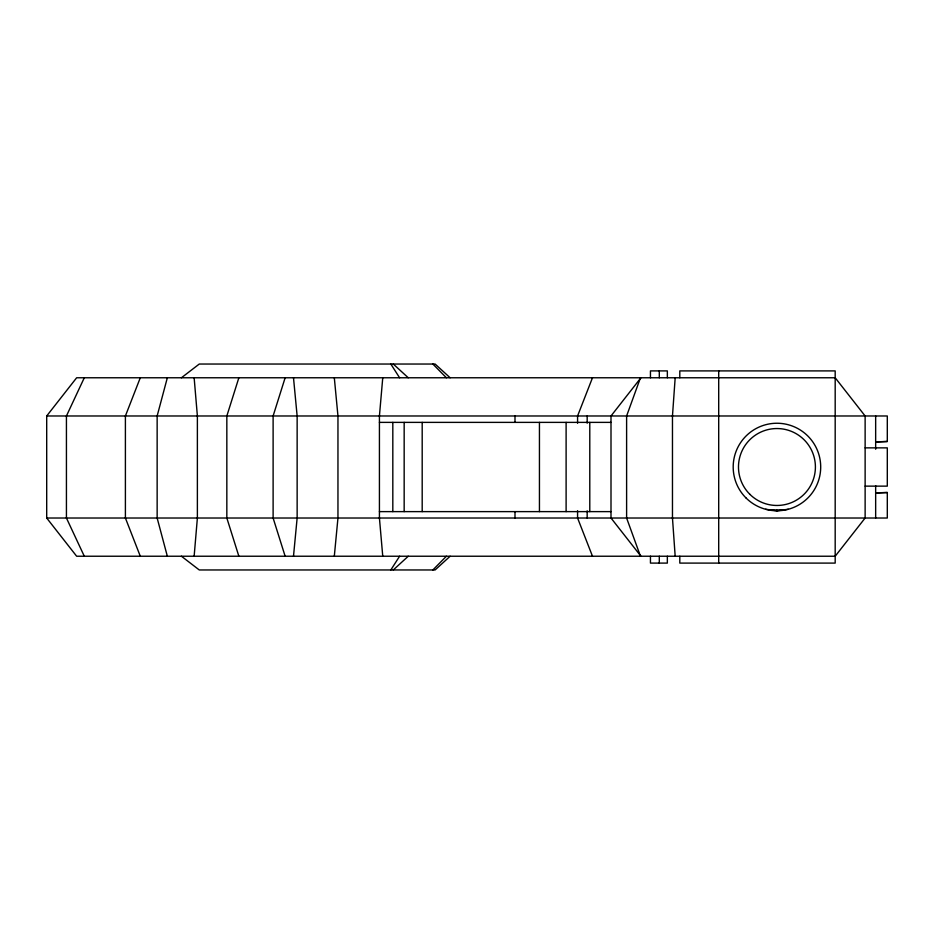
<?xml version="1.0" encoding="UTF-8"?>
<svg xmlns="http://www.w3.org/2000/svg" width="934" height="934" viewBox="0 0 934 934"><rect width="100%" height="100%" fill="white"/><g stroke="black" fill="none" stroke-linecap="round" stroke-linejoin="round"><path stroke-width="1.4" d="M675.177 377.768L672.468 415.98L672.468 518.02L675.177 556.232M194.144 556.232L197.378 518.02L197.378 415.98L194.144 377.768M382.753 377.768L379.426 415.98L379.426 518.02L382.753 556.232M293.498 556.232L297.14 518.02L297.14 415.98L293.498 377.768M334.314 556.232L337.956 518.02L337.956 415.98L334.314 377.768M167.338 377.768L157.145 415.98L157.145 518.02L167.338 556.232M238.859 377.768L226.834 415.98L226.834 518.02L238.859 556.232M285.139 377.768L273.113 415.98L273.113 518.02L285.139 556.232M640.467 377.768L626.609 415.98L626.609 518.02L640.467 556.232M140.287 377.768L125.401 415.98L125.401 518.02L140.287 556.232M592.483 377.768L577.574 415.98L577.574 423.277M84.294 377.768L66.431 415.98L66.431 518.02L84.294 556.232M390.821 569.962L399.6 556.232M46.7 415.98L76.646 377.768L835.183 377.768L865.129 415.98L865.129 518.02L835.183 556.232L76.646 556.232L46.7 518.02L46.7 415.98L887.3 415.98L887.3 441.49L875.66 441.969M640.946 377.768L610.999 415.98L610.999 518.02L640.946 556.232M432.862 569.962L446.405 556.232M393.284 569.962L408.263 556.232M450.13 556.232L435.104 569.962L199.269 569.962L181.418 556.232M181.418 377.768L199.269 364.038L435.104 364.038L450.13 377.768M765.611 509.263L776.936 510.758L788.261 509.263M875.66 492.989L887.3 492.51L887.3 518.02L46.7 518.02M876.022 441.84L887.3 441.49M876.022 492.848L887.3 492.51M379.426 422.378L610.999 422.378M865.129 447.865L887.3 447.865L887.3 486.135L865.129 486.135M771.566 510.057L782.307 510.057M379.426 511.622L610.999 511.622M393.284 364.038L408.263 377.768M432.862 364.038L446.405 377.768M390.821 364.038L399.6 377.768M592.483 556.232L577.574 518.02L577.574 510.723M875.66 415.98L875.66 449.254M875.66 485.692L875.66 518.02M776.936 510.057L776.936 510.758M718.701 370.903L718.701 563.097M679.8 377.768L679.8 370.903L835.183 370.903L835.183 563.097L679.8 563.097L679.8 556.232M667.343 377.768L667.343 370.903L650.449 370.903L650.449 377.768M667.343 556.232L667.343 563.097L650.449 563.097L650.449 556.232M659.299 370.903L659.299 377.768M659.299 556.232L659.299 563.097M589.786 422.378L589.786 511.622M587.171 415.98L587.171 423.16M587.171 510.84L587.171 518.02M566.109 422.378L566.109 511.622M539.443 422.378L539.443 511.622M514.996 415.98L514.996 422.378M514.996 511.622L514.996 518.02M422.191 422.378L422.191 511.622M404.165 422.378L404.165 511.622M392.817 422.378L392.817 511.622M745.997 497.939A43.758 43.758 0 0 0 819.211 478.325A43.758 43.758 0 0 0 765.611 424.737A43.758 43.758 0 0 0 745.997 497.939M749.745 494.203A38.469 38.469 0 0 0 814.098 476.959A38.469 38.469 0 0 0 766.989 429.85A38.469 38.469 0 0 0 749.745 494.203"/></g></svg>
